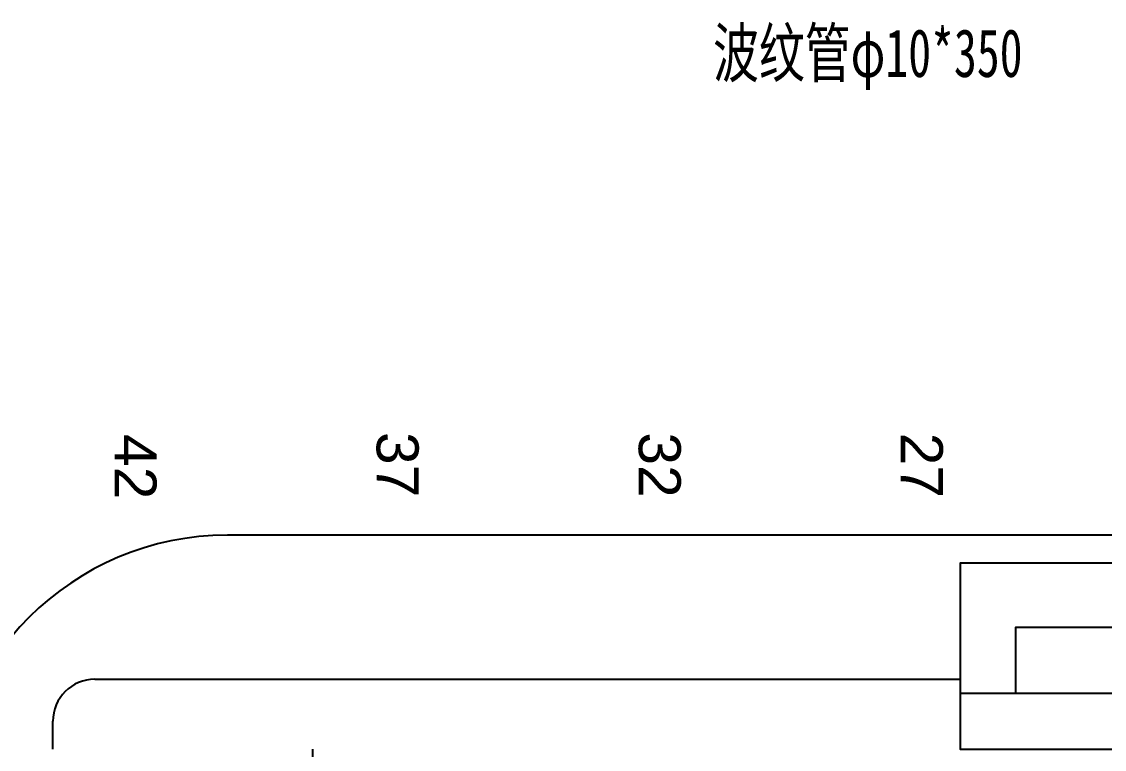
# Model space of a CAD drawing. Header units: millimetres. Extents: x -2653 to 6698, y -4403 to -42.
# Drawn here: x 165.9 to 222.3, y -908.3 to -870.4 of the extents above; entities that cross this region are included whole.
import ezdxf
from ezdxf.enums import TextEntityAlignment as Align

# ---------------------------------------------------------------- set-up
doc = ezdxf.new("R2010")
doc.units = ezdxf.units.MM
doc.header["$MEASUREMENT"] = 0
for name, color, linetype, plot in [('供方编码', 51, 'Continuous', False), ('备注', 4, 'Continuous', False), ('管-ID', 7, 'Continuous', False), ('管-L', 38, 'Continuous', False), ('管-不打印', 2, 'Continuous', False), ('管-位置', 18, 'Continuous', False), ('管-单位', 2, 'Continuous', False), ('管-工位', 4, 'Continuous', False), ('管-开口', 64, 'Continuous', False), ('管-数量', 6, 'Continuous', False), ('管-类别', 56, 'Continuous', False), ('管-规格', 56, 'Continuous', False), ('管-重叠值', 49, 'Continuous', False), ('管-颜色', 14, 'Continuous', False)]:
    doc.layers.add(name, color=color, linetype=linetype, plot=plot)
for name, color, linetype in [('文字', 3, 'Continuous'), ('管-供应商', 43, 'Continuous'), ('管-内径', 2, 'Continuous'), ('管-名称', 59, 'Continuous'), ('管-外径', 6, 'Continuous'), ('管-编码', 58, 'Continuous'), ('轮廓线', 7, 'Continuous')]:
    doc.layers.add(name, color=color, linetype=linetype)
doc.styles.add('CL', font='', dxfattribs={"height": 2})
doc.styles.add('华晨研发标注', font='arial.ttf', dxfattribs={"height": 3})
doc.styles.get('CL').set_extended_font_data('SimSun')

# ---------------------------------------------------------------- blocks, each defined once
blk = doc.blocks.new('管')
at = {"layer": '供方编码', "color": 2, "style": 'CL', "width": 0.7, "flags": 1}
blk.add_attdef('供方编码', text='', height=0.25, dxfattribs=at).set_placement((-1.647, -0.675), align=Align.MIDDLE_LEFT)
at = {"layer": '备注', "color": 1, "style": 'CL', "width": 0.7, "flags": 1}
blk.add_attdef('备注', text='', height=0.25, dxfattribs=at).set_placement((-2.741, -1.353), align=Align.MIDDLE_RIGHT)
at = {"layer": '文字', "color": 3, "style": 'CL', "flags": 9}
for tag, p in [('材质', (-6.173, -3.095)), ('耐低温', (10.809, -3.095)), ('耐高温', (10.809, -5.892)), ('参照标准', (10.537, -9.025))]:
    blk.add_attdef(tag, text='', height=2, dxfattribs=at).set_placement(p, align=Align.MIDDLE_RIGHT)
at = {"layer": '管-ID', "color": 1, "style": 'CL', "width": 0.7, "flags": 5}
blk.add_attdef('ID', text='', height=0.2, dxfattribs=at).set_placement((0.885, -0.698), align=Align.MIDDLE_CENTER)
at = {"layer": '管-L', "color": 2, "style": 'CL', "width": 0.8, "flags": 4}
blk.add_attdef('L', text='', height=0.2, dxfattribs=at).set_placement((5.331, 0.036), align=Align.MIDDLE_LEFT)
at = {"layer": '管-不打印', "color": 1, "style": 'CL', "width": 0.7, "flags": 13}
blk.add_attdef('选项', text='', height=0.2, dxfattribs=at).set_placement((5.155, -1.31), align=Align.MIDDLE_CENTER)
at = {"layer": '管-位置', "color": 3, "style": 'CL', "width": 0.7, "flags": 1}
blk.add_attdef('位置', text='', height=0.25, dxfattribs=at).set_placement((-2.77, -1.067), align=Align.MIDDLE_RIGHT)
at = {"layer": '管-供应商', "color": 3, "style": 'CL', "width": 0.7, "flags": 9}
blk.add_attdef('供应商', text='', height=2.5, dxfattribs=at).set_placement((-12.131, -0.078), align=Align.MIDDLE_RIGHT)
at = {"layer": '管-内径', "color": 3, "style": 'CL', "flags": 9}
blk.add_attdef('内径', text='', height=2, dxfattribs=at).set_placement((-6.193, -5.424), align=Align.MIDDLE_RIGHT)
at = {"layer": '管-单位', "color": 2, "style": 'CL', "width": 0.6, "flags": 5}
blk.add_attdef('单位', text='', height=0.2, dxfattribs=at).set_placement((5.158, -0.698), align=Align.MIDDLE_CENTER)
at = {"layer": '管-名称', "color": 1, "style": 'CL', "width": 0.7, "flags": 5}
blk.add_attdef('名称', text='', height=2.5, dxfattribs=at).set_placement((-1.998, -0.002), align=Align.MIDDLE_RIGHT)
at = {"layer": '管-外径', "color": 3, "style": 'CL', "width": 0.7, "flags": 1}
blk.add_attdef('外径', text='', height=2.5, dxfattribs=at).set_placement((-11.467, -8.408), align=Align.MIDDLE_LEFT)
at = {"layer": '管-工位', "color": 3, "style": 'CL', "width": 0.7, "flags": 1}
blk.add_attdef('工位', text='', height=0.25, dxfattribs=at).set_placement((-2.309, -1.345), align=Align.MIDDLE_CENTER)
at = {"layer": '管-开口', "color": 3, "style": 'CL', "width": 0.7, "flags": 1}
blk.add_attdef('开口', text='', height=0.25, dxfattribs=at).set_placement((-4.502, -1.063), align=Align.MIDDLE_CENTER)
at = {"layer": '管-数量', "color": 2, "style": 'CL', "width": 0.8, "flags": 1}
blk.add_attdef('数量', text='', height=2.5, dxfattribs=at).set_placement((4.91, 0.034), align=Align.MIDDLE_LEFT)
at = {"layer": '管-类别', "color": 7, "style": 'CL', "width": 0.6, "flags": 5}
blk.add_attdef('类别', text='', height=0.2, dxfattribs=at).set_placement((1.954, -1.223), align=Align.MIDDLE_CENTER)
at = {"layer": '管-编码', "color": 2, "style": 'CL', "width": 0.7}
blk.add_attdef('编码', text='', height=2.5, dxfattribs=at).set_placement((-1.647, 0.064), align=Align.MIDDLE_LEFT)
at = {"layer": '管-规格', "color": 3, "style": 'CL', "width": 0.7, "flags": 1}
blk.add_attdef('规格', text='', height=0.25, dxfattribs=at).set_placement((-1.613, -1.366), align=Align.MIDDLE_LEFT)
at = {"layer": '管-重叠值', "color": 1, "style": 'CL', "width": 0.6, "flags": 5}
blk.add_attdef('重叠值', text='', height=0.2, dxfattribs=at).set_placement((4.09, -0.96), align=Align.MIDDLE_CENTER)
at = {"layer": '管-颜色', "color": 7, "style": 'CL', "width": 0.6, "flags": 5}
blk.add_attdef('颜色', text='', height=0.2, dxfattribs=at).set_placement((1.954, -0.96), align=Align.MIDDLE_CENTER)

msp = doc.modelspace()

# ---------------------------------------------------------------- linework, layer by layer
at = {"color": 0}
for p, q in [((238.79, -897.133), (176.6, -897.133)), ((169.703, -904.634), (214.746, -904.634)), ((262.834, -905.368), (214.746, -905.368)), ((167.514, -908.282), (167.514, -906.823))]:
    msp.add_line(p, q, dxfattribs=at)
msp.add_lwpolyline([(262.834, -908.282), (262.834, -898.592), (214.746, -898.592), (214.746, -908.282)], close=True, dxfattribs=at)
msp.add_lwpolyline([(217.651, -905.368), (217.651, -901.929), (259.928, -901.929), (259.928, -905.368)], dxfattribs=at)
for centre, radius in [((176.6, -911.725), 14.592), ((169.703, -906.823), 2.189)]:
    msp.add_arc(centre, radius, 90, 180, dxfattribs=at)
at = {"layer": '轮廓线', "lineweight": 25}
msp.add_line((181.051, -961.981), (181.051, -908.282), dxfattribs=at)

# ---------------------------------------------------------------- block references
msp.add_blockref('管', (203.534, -872.094)).add_auto_attribs({'编码': '波纹管φ10*350'})

# ---------------------------------------------------------------- texts
at = {"color": 0, "style": '华晨研发标注'}
for s, p in [('42', (170.722, -891.872)), ('37', (184.369, -891.76)), ('32', (198.016, -891.782)), ('27', (211.663, -891.799))]:
    msp.add_text(s, height=2.1888, rotation=270, dxfattribs=at).set_placement(p)

doc.saveas('drawing.dxf')
